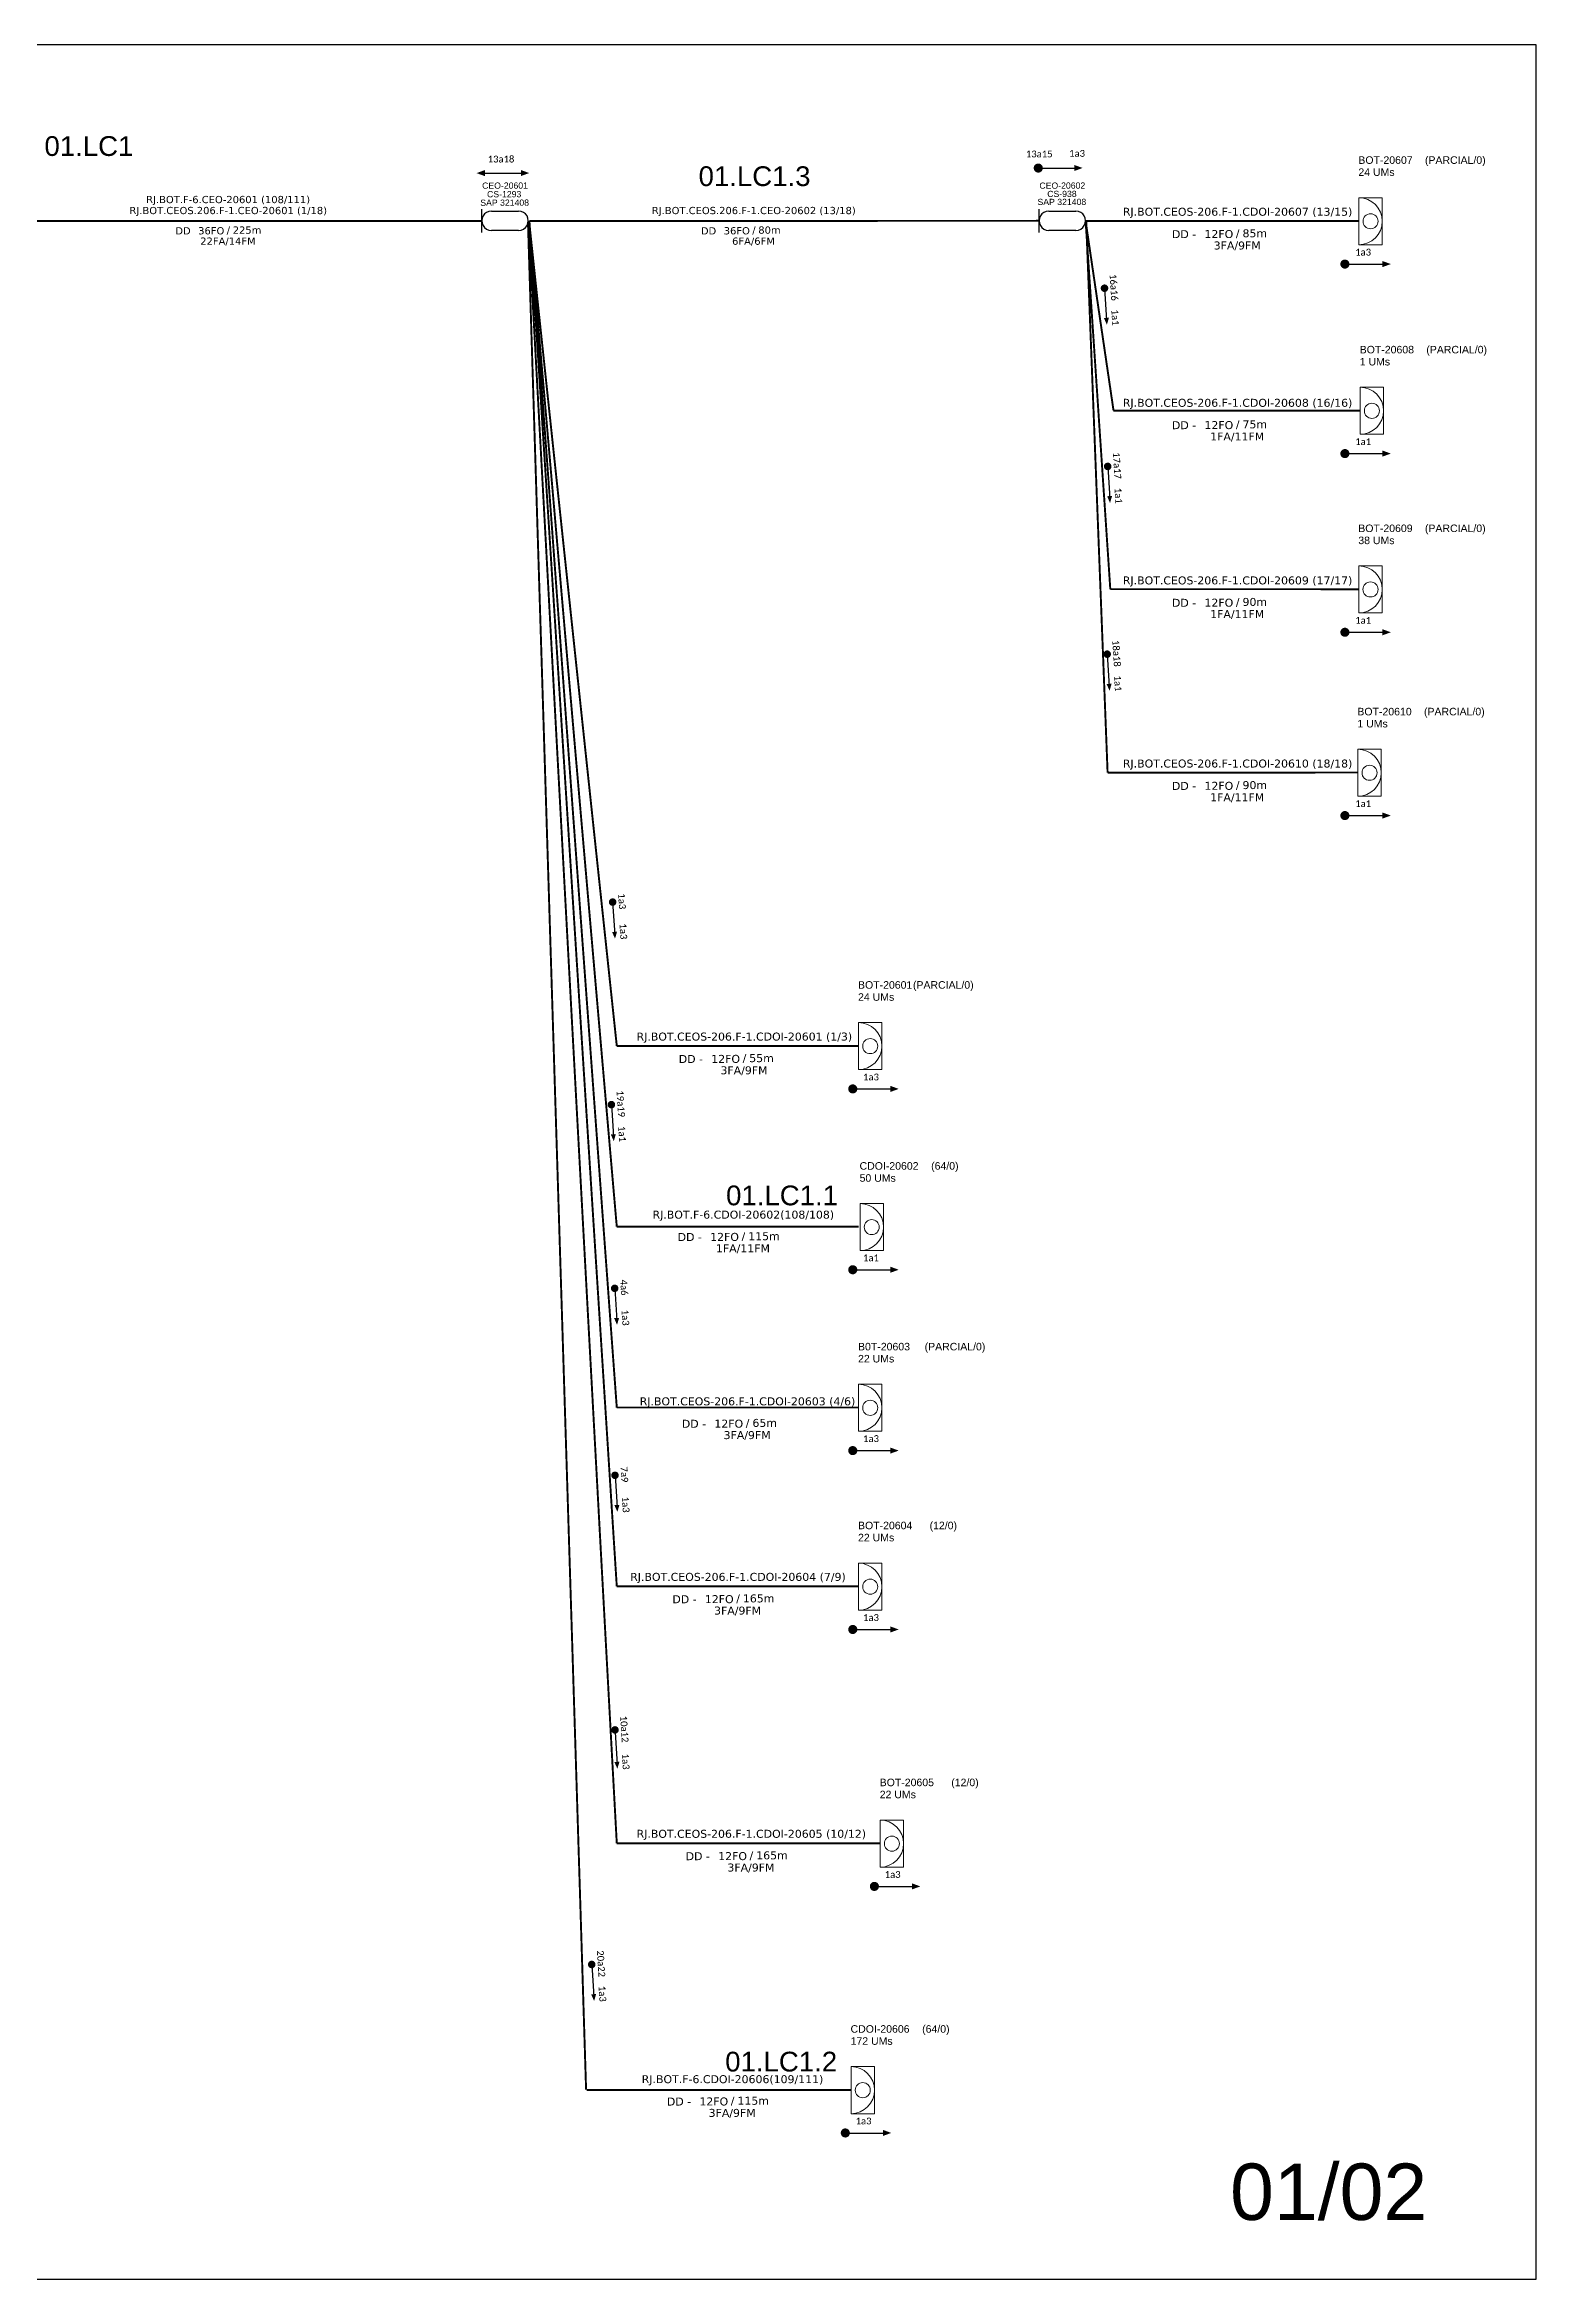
# Model space of a CAD drawing. Header units: inches. Extents: x 26733 to 28293, y 296242 to 297080.
# Drawn here: x 27175 to 27572, y 296245 to 296839 of the extents above; entities that cross this region are included whole.
import ezdxf
from ezdxf.enums import TextEntityAlignment as Align

# ---------------------------------------------------------------- set-up
doc = ezdxf.new("R2010")
doc.units = ezdxf.units.IN
doc.header["$MEASUREMENT"] = 0
doc.layers.get('0').update_dxf_attribs({"color": 252})
for name, color, linetype, lineweight in [("20.0-LEGENDA DOS CDO'S", 1, 'Continuous', 0), ('20.1-CDO_INTERIOR', 1, 'Continuous', 0), ('20.2-CDO_POSTE', 1, 'Continuous', 5), ('40.1-ETIQUETAS', 1, 'Continuous', 20)]:
    doc.layers.add(name, color=color, linetype=linetype, lineweight=lineweight)
for name, color, linetype in [('20.4-CEOS', 1, 'Continuous'), ('CAP a instalar', 1, 'Continuous'), ('CD de instalação futura', 8, 'Continuous'), ('SETA', 7, 'Continuous'), ('texto', 255, 'Continuous')]:
    doc.layers.add(name, color=color, linetype=linetype)
doc.styles.add('ARIAL', font='arial.ttf')
doc.styles.add('siredit', font='verdana.ttf')
doc.styles.get("Standard").update_dxf_attribs({"font": 'arial.ttf'})
doc.linetypes.add('FENCELINE1', pattern='A,0.25,-0.1,[133,ltypeshp.shx,S=0.1,R=0,X=-0.1,Y=0],-0.1,1', length=1.45)

# ---------------------------------------------------------------- blocks, each defined once
blk = doc.blocks.new('ETIQUETA_RS5F')
at = {"layer": '40.1-ETIQUETAS', "color": 0, "style": 'siredit'}
blk.add_text('/', height=1.5, dxfattribs=at).set_placement((1.55, -1.95), align=Align.MIDDLE_RIGHT)
for tag, p in [('ETIQUETA_R_PRIMARIA', (1.18, 4.1)), ('ETIQUETA_R_SECUNDARIA', (1.18, 2.1)), ('F_ATIVAS/F_MORTAS', (1.11, -4.24))]:
    blk.add_attdef(tag, text='', height=1.5, dxfattribs=at).set_placement(p, align=Align.MIDDLE_CENTER)
for tag, p in [('TIPO_CABO', (-6.62, -2.12)), ('CAP_CABO', (0.37, -2.09))]:
    blk.add_attdef(tag, text='', height=1.5, dxfattribs=at).set_placement(p, align=Align.MIDDLE_RIGHT)
blk.add_attdef('METROS', text='', height=1.5, dxfattribs=at).set_placement((2.11, -1.95), align=Align.MIDDLE_LEFT)
for tag, p in [('FUSÃO_1', (0.82, -8.39)), ('FUSÃO_2', (0.82, -10.6)), ('FUSÃO_3', (0.82, -12.93)), ('FUSÃO_4', (0.82, -15.14)), ('FUSÃO_5', (0.82, -17.16))]:
    blk.add_attdef(tag, text='', height=1.5, dxfattribs=at).set_placement(p, align=Align.CENTER)
blk = doc.blocks.new('CDOE-TEXTO PADRÃO')
at = {"layer": "20.0-LEGENDA DOS CDO'S", "color": 0, "style": 'ARIAL'}
for tag, p in [('CDO_N', (0.49, 7.39)), ('SAP', (0.51, 1.67)), ('CORDOALHA', (0.5, 4.33)), ('SPLITER_1', (0.59, -0.91)), ('SPLITER_2', (0.6, -3.55)), ('(XX-XX_F)S', (0.54, -8.29)), ('(XX-XX_L)S', (0.55, -10.83)), ('UMS', (0.55, -13.15))]:
    blk.add_attdef(tag, p, '', height=1.7, rotation=0.11799, dxfattribs=at)
blk.add_attdef('FIBRAS_UTILIZADAS', text='', height=1.7, rotation=0.11799, dxfattribs=at).set_placement((19.77, 7.43), align=Align.CENTER)
blk = doc.blocks.new('CDOI_INT')
at = {"layer": '20.1-CDO_INTERIOR', "color": 0, "lineweight": 18}
blk.add_lwpolyline([(4.25, -4.25), (4.25, 4.25), (0, 4.25), (0, -4.25)], close=True, dxfattribs=at)
blk.add_circle((2.12, 0), 1.36, dxfattribs=at)
blk.add_arc((0, 0), 4.25, 270, 90, dxfattribs=at)
at = {"layer": "20.0-LEGENDA DOS CDO'S", "color": 0, "style": 'ARIAL'}
for tag, p in [('CDO_N', (-0.08, 10.38)), ('SURVEY', (-0.08, 8.2)), ('SPLITER_1', (21.18, 10.38)), ('SPLITER_2', (21.19, 8.68)), ('SAP', (-0.08, 6.23)), ('1:XX', (5.94, -2.22)), ('UMS', (5.94, -4.24))]:
    blk.add_attdef(tag, p, '', height=1.36, dxfattribs=at)
blk.add_attdef('FIBRAS_UTILIZADAS', text='', height=1.36, dxfattribs=at).set_placement((15.34, 10.38), align=Align.CENTER)

msp = doc.modelspace()

# ---------------------------------------------------------------- linework, layer by layer
at = {"color": 0}
msp.add_lwpolyline([(26733.43, 296244.75), (27571.99, 296244.75), (27571.99, 296838.75), (26733.43, 296838.75), (26733.43, 296244.75)], dxfattribs=at)
for points, const_width in [([(27438.96, 296805.96, 1), (27440.17, 296805.96, 1)], 1.21), ([(27520.49, 296780.43, 1), (27521.7, 296780.43, 1)], 1.21), ([(27457.15, 296774.52, 1), (27457.21, 296773.52, 1)], 1), ([(27457.99, 296727.15, 1), (27458.06, 296726.15, 1)], 1), ([(27520.49, 296730.06, 1), (27521.7, 296730.06, 1)], 1.21), ([(27520.49, 296682.56, 1), (27521.7, 296682.56, 1)], 1.21), ([(27457.86, 296677.24, 1), (27457.92, 296676.24, 1)], 1), ([(27520.49, 296633.84, 1), (27521.7, 296633.84, 1)], 1.21), ([(27326.37, 296611.34, 1), (27326.43, 296610.34, 1)], 1), ([(27389.64, 296561.18, 1), (27390.85, 296561.18, 1)], 1.21), ([(27326.04, 296557.5, 1), (27326.1, 296556.5, 1)], 1), ([(27389.64, 296513.11, 1), (27390.85, 296513.11, 1)], 1.21), ([(27326.91, 296508.67, 1), (27326.98, 296507.67, 1)], 1), ([(27389.64, 296465.04, 1), (27390.85, 296465.04, 1)], 1.21), ([(27326.99, 296458.97, 1), (27327.06, 296457.97, 1)], 1), ([(27389.64, 296417.49, 1), (27390.85, 296417.49, 1)], 1.21), ([(27326.99, 296391.29, 1), (27327.06, 296390.29, 1)], 1), ([(27395.39, 296349.19, 1), (27396.6, 296349.19, 1)], 1.21), ([(27320.81, 296328.94, 1), (27320.87, 296327.94, 1)], 1), ([(27387.66, 296283.65, 1), (27388.87, 296283.65, 1)], 1.21)]:
    msp.add_lwpolyline(points, format="xyb", close=True, dxfattribs=dict(const_width=const_width))
at = {"layer": '20.4-CEOS', "color": 5}
for p, q in [((27291.6, 296788.84), (27291.6, 296795.05)), ((27294.17, 296794.52), (27301.4, 296794.52)), ((27301.4, 296789.37), (27294.17, 296789.37))]:
    msp.add_line(p, q, dxfattribs=at)
at = {"layer": '20.4-CEOS', "color": 0}
for p, q in [((27439.77, 296788.84), (27439.77, 296795.05)), ((27442.35, 296794.52), (27449.57, 296794.52)), ((27449.57, 296789.37), (27442.35, 296789.37))]:
    msp.add_line(p, q, dxfattribs=at)
at = {"layer": '20.4-CEOS', "color": 5}
for centre, major_axis, start_param, end_param in [((27294.17, 296791.94), (1.82, 1.82), 0.785398, 3.926991), ((27301.4, 296791.94), (-1.82, 1.82), 2.356194, 5.497787)]:
    msp.add_ellipse(centre, major_axis=major_axis, ratio=1, start_param=start_param, end_param=end_param, dxfattribs=at)
at = {"layer": '20.4-CEOS', "color": 0}
for centre, major_axis, start_param, end_param in [((27442.35, 296791.94), (1.82, 1.82), 0.785398, 3.926991), ((27449.57, 296791.94), (-1.82, 1.82), 2.356194, 5.497787)]:
    msp.add_ellipse(centre, major_axis=major_axis, ratio=1, start_param=start_param, end_param=end_param, dxfattribs=at)
at = {"layer": 'CAP a instalar', "color": 0, "linetype": 'FENCELINE1', "ltscale": 7, "const_width": 0.513}
for points in [[(27151.79, 296791.88), (27291.55, 296791.88)], [(27304.26, 296791.88), (27439.77, 296791.94)], [(27303.89, 296791.43), (27319.34, 296295.14)], [(27304.2, 296791.75), (27327.5, 296524.55)], [(27327.5, 296524.55), (27391.84, 296524.55)], [(27319.46, 296295.1), (27389.86, 296295.1)]]:
    msp.add_lwpolyline(points, dxfattribs=at)
at = {"layer": 'CAP a instalar', "color": 8, "linetype": 'FENCELINE1', "ltscale": 7, "const_width": 0.513}
for points in [[(27304.26, 296791.88), (27327.5, 296476.49)], [(27452.15, 296791.94), (27459.58, 296741.5)], [(27452.15, 296791.94), (27458.72, 296694.02)], [(27452.3, 296791.88), (27524.79, 296791.88)], [(27452.3, 296791.88), (27458, 296645.27)], [(27304.2, 296791.75), (27327.5, 296572.62)], [(27459.56, 296741.5), (27525.23, 296741.5)], [(27458.72, 296694.02), (27524.79, 296694.01)], [(27458, 296645.27), (27524.41, 296645.28)], [(27327.5, 296572.62), (27391.84, 296572.62)], [(27327.5, 296476.49), (27391.84, 296476.49)]]:
    msp.add_lwpolyline(points, dxfattribs=at)
at = {"layer": 'CAP a instalar', "linetype": 'FENCELINE1', "ltscale": 7, "const_width": 0.513}
for points in [[(27304.26, 296791.88), (27327.5, 296428.93)], [(27304.01, 296791.25), (27327.5, 296360.63)], [(27327.5, 296428.93), (27391.84, 296428.93)], [(27327.5, 296360.63), (27397.52, 296360.63)]]:
    msp.add_lwpolyline(points, dxfattribs=at)
at = {"layer": 'SETA'}
for points in [[(27292.43, 296804.62), (27302.83, 296804.62)], [(27439.57, 296805.96), (27449.97, 296805.96)], [(27521.53, 296780.42), (27531.93, 296780.42)], [(27457.18, 296774.02), (27457.72, 296765.44)], [(27521.53, 296730.05), (27531.93, 296730.05)], [(27458.02, 296726.65), (27458.57, 296718.07)], [(27521.53, 296682.55), (27531.93, 296682.55)], [(27457.89, 296676.74), (27458.43, 296668.16)], [(27521.53, 296633.83), (27531.93, 296633.83)], [(27326.4, 296610.84), (27326.94, 296602.26)], [(27390.67, 296561.16), (27401.07, 296561.16)], [(27326.07, 296557), (27326.62, 296548.42)], [(27390.67, 296513.1), (27401.07, 296513.1)], [(27326.94, 296508.17), (27327.49, 296499.59)], [(27390.67, 296465.03), (27401.07, 296465.03)], [(27327.03, 296458.47), (27327.57, 296449.89)], [(27390.67, 296417.48), (27401.07, 296417.48)], [(27327.03, 296390.17), (27327.57, 296381.59)], [(27396.43, 296349.18), (27406.83, 296349.18)], [(27320.84, 296328.44), (27321.38, 296319.86)], [(27388.69, 296283.64), (27399.09, 296283.64)]]:
    msp.add_lwpolyline(points, dxfattribs=at)
for points in [[(27292.43, 296803.81), (27290.21, 296804.62), (27292.43, 296805.42)], [(27302, 296805.44), (27304.21, 296804.63), (27302, 296803.83)], [(27449.13, 296806.79), (27451.35, 296805.98), (27449.13, 296805.17)], [(27531.09, 296781.24), (27533.31, 296780.44), (27531.09, 296779.63)], [(27458.36, 296766.17), (27457.81, 296764.3), (27457.03, 296766.09)], [(27531.09, 296730.87), (27533.31, 296730.06), (27531.09, 296729.26)], [(27459.2, 296718.8), (27458.65, 296716.93), (27457.87, 296718.72)], [(27531.09, 296683.37), (27533.31, 296682.56), (27531.09, 296681.76)], [(27459.07, 296668.89), (27458.52, 296667.02), (27457.74, 296668.81)], [(27531.09, 296634.65), (27533.31, 296633.84), (27531.09, 296633.04)], [(27327.58, 296602.99), (27327.03, 296601.12), (27326.25, 296602.9)], [(27400.24, 296561.99), (27402.46, 296561.18), (27400.24, 296560.37)], [(27327.25, 296549.16), (27326.7, 296547.28), (27325.92, 296549.07)], [(27400.24, 296513.92), (27402.46, 296513.11), (27400.24, 296512.31)], [(27328.12, 296500.33), (27327.57, 296498.45), (27326.79, 296500.24)], [(27400.24, 296465.85), (27402.46, 296465.04), (27400.24, 296464.24)], [(27328.21, 296450.62), (27327.66, 296448.75), (27326.87, 296450.54)], [(27400.24, 296418.3), (27402.46, 296417.49), (27400.24, 296416.68)], [(27328.21, 296382.33), (27327.66, 296380.45), (27326.87, 296382.24)], [(27405.99, 296350), (27408.21, 296349.19), (27405.99, 296348.39)], [(27322.02, 296320.59), (27321.47, 296318.72), (27320.69, 296320.5)], [(27398.26, 296284.47), (27400.48, 296283.66), (27398.26, 296282.85)]]:
    msp.add_solid(points, dxfattribs=at)

# ---------------------------------------------------------------- block references
at = {"layer": '20.2-CDO_POSTE', "color": 5}
ref = msp.add_blockref('CDOE-TEXTO PADRÃO', (27298.15, 296789.4), dxfattribs=dict(at, xscale=0.972000002861023, yscale=0.972000002861023, zscale=0.972000002861023))
ref.add_attrib('CDO_N', 'CEO-20601', (27291.7, 296800.46), dxfattribs={"layer": "20.0-LEGENDA DOS CDO'S", "color": 0, "height": 1.652, "rotation": 0.11799, "style": 'ARIAL'})
ref.add_attrib('CORDOALHA', 'CS-1293', (27293.01, 296798.18), dxfattribs={"layer": "20.0-LEGENDA DOS CDO'S", "color": 0, "height": 1.652, "rotation": 0.11799, "style": 'ARIAL'})
ref.add_attrib('SAP', 'SAP 321408', (27291.21, 296795.92), dxfattribs={"layer": "20.0-LEGENDA DOS CDO'S", "color": 0, "height": 1.652, "rotation": 0.11799, "style": 'ARIAL'})
at = {"layer": '40.1-ETIQUETAS', "color": 0}
ref = msp.add_blockref('ETIQUETA_RS5F', (27222.68, 296791.97), dxfattribs=dict(at, xscale=1.283039983498747, yscale=1.283039983498747, zscale=1.283039983498747))
ref.add_attrib('ETIQUETA_R_PRIMARIA', 'RJ.BOT.F-6.CEO-20601 (108/111)', dxfattribs={"color": 0, "height": 1.9246, "style": 'siredit'}).set_placement((27224.16, 296797.59), align=Align.MIDDLE_CENTER)
ref.add_attrib('ETIQUETA_R_SECUNDARIA', 'RJ.BOT.CEOS.206.F-1.CEO-20601 (1/18)', dxfattribs={"color": 0, "height": 1.9246, "style": 'siredit'}).set_placement((27224.2, 296794.67), align=Align.MIDDLE_CENTER)
ref.add_attrib('TIPO_CABO', 'DD', dxfattribs={"color": 0, "height": 1.925, "style": 'siredit'}).set_placement((27214.19, 296789.26), align=Align.MIDDLE_RIGHT)
ref.add_attrib('CAP_CABO', '36FO', dxfattribs={"color": 0, "height": 1.925, "style": 'siredit'}).set_placement((27223.15, 296789.29), align=Align.MIDDLE_RIGHT)
ref.add_attrib('METROS', '225m', dxfattribs={"color": 0, "height": 1.925, "style": 'siredit'}).set_placement((27225.39, 296789.47), align=Align.MIDDLE_LEFT)
ref.add_attrib('F_ATIVAS/F_MORTAS', '22FA/14FM', dxfattribs={"color": 0, "height": 1.925, "style": 'siredit'}).set_placement((27224.11, 296786.53), align=Align.MIDDLE_CENTER)
ref = msp.add_blockref('ETIQUETA_RS5F', (27362.42, 296791.97), dxfattribs=dict(at, xscale=1.283039983498747, yscale=1.283039983498747, zscale=1.283039983498747))
ref.add_attrib('ETIQUETA_R_SECUNDARIA', 'RJ.BOT.CEOS.206.F-1.CEO-20602 (13/18)', dxfattribs={"color": 0, "height": 1.9246, "style": 'siredit'}).set_placement((27363.93, 296794.67), align=Align.MIDDLE_CENTER)
ref.add_attrib('TIPO_CABO', 'DD', dxfattribs={"color": 0, "height": 1.925, "style": 'siredit'}).set_placement((27353.93, 296789.26), align=Align.MIDDLE_RIGHT)
ref.add_attrib('CAP_CABO', '36FO', dxfattribs={"color": 0, "height": 1.925, "style": 'siredit'}).set_placement((27362.89, 296789.29), align=Align.MIDDLE_RIGHT)
ref.add_attrib('METROS', '80m', dxfattribs={"color": 0, "height": 1.925, "style": 'siredit'}).set_placement((27365.13, 296789.47), align=Align.MIDDLE_LEFT)
ref.add_attrib('F_ATIVAS/F_MORTAS', '6FA/6FM', dxfattribs={"color": 0, "height": 1.925, "style": 'siredit'}).set_placement((27363.84, 296786.53), align=Align.MIDDLE_CENTER)
at = {"layer": 'CAP a instalar', "color": 8, "linetype": 'FENCELINE1', "ltscale": 7}
ref = msp.add_blockref('CDOI_INT', (27524.79, 296791.81), dxfattribs=dict(at, xscale=1.470653668531895, yscale=1.470653668531895, zscale=1.470653668531895))
ref.add_attrib('CDO_N', 'BOT-20607', (27524.67, 296807.08), dxfattribs={"layer": "20.0-LEGENDA DOS CDO'S", "color": 0, "height": 2, "style": 'ARIAL'})
ref.add_attrib('FIBRAS_UTILIZADAS', '        (PARCIAL/0)', dxfattribs={"layer": "20.0-LEGENDA DOS CDO'S", "color": 0, "height": 2.0005, "style": 'ARIAL'}).set_placement((27547.35, 296807.08), align=Align.CENTER)
ref.add_attrib('SURVEY', '24 UMs', (27524.68, 296803.87), dxfattribs={"layer": "20.0-LEGENDA DOS CDO'S", "color": 0, "height": 2, "style": 'ARIAL'})
ref = msp.add_blockref('ETIQUETA_RS5F', (27490.89, 296791.38), dxfattribs=dict(at, xscale=1.411343981848631, yscale=1.411343981848631, zscale=1.411343981848631))
ref.add_attrib('ETIQUETA_R_SECUNDARIA', 'RJ.BOT.CEOS-206.F-1.CDOI-20607 (13/15)', dxfattribs={"layer": '40.1-ETIQUETAS', "color": 0, "height": 2.117, "style": 'siredit'}).set_placement((27492.56, 296794.35), align=Align.MIDDLE_CENTER)
ref.add_attrib('TIPO_CABO', 'DD -', dxfattribs={"layer": '40.1-ETIQUETAS', "color": 0, "height": 2.117, "style": 'siredit'}).set_placement((27481.55, 296788.39), align=Align.MIDDLE_RIGHT)
ref.add_attrib('CAP_CABO', '12FO', dxfattribs={"layer": '40.1-ETIQUETAS', "color": 0, "height": 2.117, "style": 'siredit'}).set_placement((27491.41, 296788.42), align=Align.MIDDLE_RIGHT)
ref.add_attrib('METROS', '85m', dxfattribs={"layer": '40.1-ETIQUETAS', "color": 0, "height": 2.117, "style": 'siredit'}).set_placement((27493.87, 296788.62), align=Align.MIDDLE_LEFT)
ref.add_attrib('F_ATIVAS/F_MORTAS', '3FA/9FM', dxfattribs={"layer": '40.1-ETIQUETAS', "color": 0, "height": 2.117, "style": 'siredit'}).set_placement((27492.46, 296785.38), align=Align.MIDDLE_CENTER)
ref = msp.add_blockref('CDOI_INT', (27525.15, 296741.43), dxfattribs=dict(at, xscale=1.470653668531895, yscale=1.470653668531895, zscale=1.470653668531895))
ref.add_attrib('CDO_N', 'BOT-20608', (27525.03, 296756.7), dxfattribs={"layer": "20.0-LEGENDA DOS CDO'S", "color": 0, "height": 2, "style": 'ARIAL'})
ref.add_attrib('FIBRAS_UTILIZADAS', '        (PARCIAL/0)', dxfattribs={"layer": "20.0-LEGENDA DOS CDO'S", "color": 0, "height": 2.0005, "style": 'ARIAL'}).set_placement((27547.71, 296756.7), align=Align.CENTER)
ref.add_attrib('SURVEY', '1 UMs', (27525.04, 296753.49), dxfattribs={"layer": "20.0-LEGENDA DOS CDO'S", "color": 0, "height": 2, "style": 'ARIAL'})
ref = msp.add_blockref('ETIQUETA_RS5F', (27490.89, 296740.59), dxfattribs=dict(at, xscale=1.411343981848631, yscale=1.411343981848631, zscale=1.411343981848631))
ref.add_attrib('ETIQUETA_R_SECUNDARIA', 'RJ.BOT.CEOS-206.F-1.CDOI-20608 (16/16)', dxfattribs={"layer": '40.1-ETIQUETAS', "color": 0, "height": 2.117, "style": 'siredit'}).set_placement((27492.56, 296743.56), align=Align.MIDDLE_CENTER)
ref.add_attrib('TIPO_CABO', 'DD -', dxfattribs={"layer": '40.1-ETIQUETAS', "color": 0, "height": 2.117, "style": 'siredit'}).set_placement((27481.55, 296737.61), align=Align.MIDDLE_RIGHT)
ref.add_attrib('CAP_CABO', '12FO', dxfattribs={"layer": '40.1-ETIQUETAS', "color": 0, "height": 2.117, "style": 'siredit'}).set_placement((27491.41, 296737.64), align=Align.MIDDLE_RIGHT)
ref.add_attrib('METROS', '75m', dxfattribs={"layer": '40.1-ETIQUETAS', "color": 0, "height": 2.117, "style": 'siredit'}).set_placement((27493.87, 296737.84), align=Align.MIDDLE_LEFT)
ref.add_attrib('F_ATIVAS/F_MORTAS', '1FA/11FM', dxfattribs={"layer": '40.1-ETIQUETAS', "color": 0, "height": 2.117, "style": 'siredit'}).set_placement((27492.46, 296734.6), align=Align.MIDDLE_CENTER)
ref = msp.add_blockref('CDOI_INT', (27524.78, 296693.94), dxfattribs=dict(at, xscale=1.470653668531895, yscale=1.470653668531895, zscale=1.470653668531895))
ref.add_attrib('CDO_N', 'BOT-20609', (27524.65, 296709.2), dxfattribs={"layer": "20.0-LEGENDA DOS CDO'S", "color": 0, "height": 2, "style": 'ARIAL'})
ref.add_attrib('FIBRAS_UTILIZADAS', '        (PARCIAL/0)', dxfattribs={"layer": "20.0-LEGENDA DOS CDO'S", "color": 0, "height": 2.0005, "style": 'ARIAL'}).set_placement((27547.34, 296709.2), align=Align.CENTER)
ref.add_attrib('SURVEY', '38 UMs', (27524.66, 296705.99), dxfattribs={"layer": "20.0-LEGENDA DOS CDO'S", "color": 0, "height": 2, "style": 'ARIAL'})
ref = msp.add_blockref('ETIQUETA_RS5F', (27490.89, 296693.38), dxfattribs=dict(at, xscale=1.411343981848631, yscale=1.411343981848631, zscale=1.411343981848631))
ref.add_attrib('ETIQUETA_R_SECUNDARIA', 'RJ.BOT.CEOS-206.F-1.CDOI-20609 (17/17)', dxfattribs={"layer": '40.1-ETIQUETAS', "color": 0, "height": 2.117, "style": 'siredit'}).set_placement((27492.56, 296696.35), align=Align.MIDDLE_CENTER)
ref.add_attrib('TIPO_CABO', 'DD -', dxfattribs={"layer": '40.1-ETIQUETAS', "color": 0, "height": 2.117, "style": 'siredit'}).set_placement((27481.55, 296690.4), align=Align.MIDDLE_RIGHT)
ref.add_attrib('CAP_CABO', '12FO', dxfattribs={"layer": '40.1-ETIQUETAS', "color": 0, "height": 2.117, "style": 'siredit'}).set_placement((27491.41, 296690.43), align=Align.MIDDLE_RIGHT)
ref.add_attrib('METROS', '90m', dxfattribs={"layer": '40.1-ETIQUETAS', "color": 0, "height": 2.117, "style": 'siredit'}).set_placement((27493.87, 296690.63), align=Align.MIDDLE_LEFT)
ref.add_attrib('F_ATIVAS/F_MORTAS', '1FA/11FM', dxfattribs={"layer": '40.1-ETIQUETAS', "color": 0, "height": 2.117, "style": 'siredit'}).set_placement((27492.46, 296687.39), align=Align.MIDDLE_CENTER)
ref = msp.add_blockref('CDOI_INT', (27524.53, 296645.21), dxfattribs=dict(at, xscale=1.470653668531895, yscale=1.470653668531895, zscale=1.470653668531895))
ref.add_attrib('CDO_N', 'BOT-20610', (27524.41, 296660.48), dxfattribs={"layer": "20.0-LEGENDA DOS CDO'S", "color": 0, "height": 2, "style": 'ARIAL'})
ref.add_attrib('FIBRAS_UTILIZADAS', '        (PARCIAL/0)', dxfattribs={"layer": "20.0-LEGENDA DOS CDO'S", "color": 0, "height": 2.0005, "style": 'ARIAL'}).set_placement((27547.09, 296660.48), align=Align.CENTER)
ref.add_attrib('SURVEY', '1 UMs', (27524.42, 296657.27), dxfattribs={"layer": "20.0-LEGENDA DOS CDO'S", "color": 0, "height": 2, "style": 'ARIAL'})
ref = msp.add_blockref('ETIQUETA_RS5F', (27490.89, 296644.7), dxfattribs=dict(at, xscale=1.411343981848631, yscale=1.411343981848631, zscale=1.411343981848631))
ref.add_attrib('ETIQUETA_R_SECUNDARIA', 'RJ.BOT.CEOS-206.F-1.CDOI-20610 (18/18)', dxfattribs={"layer": '40.1-ETIQUETAS', "color": 0, "height": 2.117, "style": 'siredit'}).set_placement((27492.56, 296647.67), align=Align.MIDDLE_CENTER)
ref.add_attrib('TIPO_CABO', 'DD -', dxfattribs={"layer": '40.1-ETIQUETAS', "color": 0, "height": 2.117, "style": 'siredit'}).set_placement((27481.55, 296641.72), align=Align.MIDDLE_RIGHT)
ref.add_attrib('CAP_CABO', '12FO', dxfattribs={"layer": '40.1-ETIQUETAS', "color": 0, "height": 2.117, "style": 'siredit'}).set_placement((27491.41, 296641.75), align=Align.MIDDLE_RIGHT)
ref.add_attrib('METROS', '90m', dxfattribs={"layer": '40.1-ETIQUETAS', "color": 0, "height": 2.117, "style": 'siredit'}).set_placement((27493.87, 296641.95), align=Align.MIDDLE_LEFT)
ref.add_attrib('F_ATIVAS/F_MORTAS', '1FA/11FM', dxfattribs={"layer": '40.1-ETIQUETAS', "color": 0, "height": 2.117, "style": 'siredit'}).set_placement((27492.46, 296638.71), align=Align.MIDDLE_CENTER)
ref = msp.add_blockref('CDOI_INT', (27391.76, 296572.55), dxfattribs=dict(at, xscale=1.470653668531895, yscale=1.470653668531895, zscale=1.470653668531895))
ref.add_attrib('CDO_N', 'BOT-20601', (27391.64, 296587.82), dxfattribs={"layer": "20.0-LEGENDA DOS CDO'S", "color": 0, "height": 2, "style": 'ARIAL'})
ref.add_attrib('FIBRAS_UTILIZADAS', '(PARCIAL/0)', dxfattribs={"layer": "20.0-LEGENDA DOS CDO'S", "color": 0, "height": 2.0005, "style": 'ARIAL'}).set_placement((27414.32, 296587.82), align=Align.CENTER)
ref.add_attrib('SURVEY', '24 UMs', (27391.65, 296584.61), dxfattribs={"layer": "20.0-LEGENDA DOS CDO'S", "color": 0, "height": 2, "style": 'ARIAL'})
ref = msp.add_blockref('ETIQUETA_RS5F', (27359.75, 296572.12), dxfattribs=dict(at, xscale=1.411343981848631, yscale=1.411343981848631, zscale=1.411343981848631))
ref.add_attrib('ETIQUETA_R_SECUNDARIA', 'RJ.BOT.CEOS-206.F-1.CDOI-20601 (1/3)', dxfattribs={"layer": '40.1-ETIQUETAS', "color": 0, "height": 2.117, "style": 'siredit'}).set_placement((27361.42, 296575.09), align=Align.MIDDLE_CENTER)
ref.add_attrib('TIPO_CABO', 'DD -', dxfattribs={"layer": '40.1-ETIQUETAS', "color": 0, "height": 2.117, "style": 'siredit'}).set_placement((27350.42, 296569.13), align=Align.MIDDLE_RIGHT)
ref.add_attrib('CAP_CABO', '12FO', dxfattribs={"layer": '40.1-ETIQUETAS', "color": 0, "height": 2.117, "style": 'siredit'}).set_placement((27360.27, 296569.16), align=Align.MIDDLE_RIGHT)
ref.add_attrib('METROS', '55m', dxfattribs={"layer": '40.1-ETIQUETAS', "color": 0, "height": 2.117, "style": 'siredit'}).set_placement((27362.73, 296569.36), align=Align.MIDDLE_LEFT)
ref.add_attrib('F_ATIVAS/F_MORTAS', '3FA/9FM', dxfattribs={"layer": '40.1-ETIQUETAS', "color": 0, "height": 2.117, "style": 'siredit'}).set_placement((27361.32, 296566.13), align=Align.MIDDLE_CENTER)
at = {"layer": 'CAP a instalar', "color": 0, "linetype": 'FENCELINE1', "ltscale": 7}
ref = msp.add_blockref('CDOI_INT', (27392.17, 296524.44), dxfattribs=dict(at, xscale=1.470653668531895, yscale=1.470653668531895, zscale=1.470653668531895))
ref.add_attrib('CDO_N', 'CDOI-20602', (27392.05, 296539.71), dxfattribs={"layer": "20.0-LEGENDA DOS CDO'S", "color": 0, "height": 2, "style": 'ARIAL'})
ref.add_attrib('FIBRAS_UTILIZADAS', '(64/0)', dxfattribs={"layer": "20.0-LEGENDA DOS CDO'S", "color": 0, "height": 2, "style": 'ARIAL'}).set_placement((27414.73, 296539.71), align=Align.CENTER)
ref.add_attrib('SURVEY', '50 UMs', (27392.06, 296536.5), dxfattribs={"layer": "20.0-LEGENDA DOS CDO'S", "color": 0, "height": 2, "style": 'ARIAL'})
ref = msp.add_blockref('ETIQUETA_RS5F', (27359.47, 296524.79), dxfattribs=dict(at, xscale=1.411343981848631, yscale=1.411343981848631, zscale=1.411343981848631))
ref.add_attrib('ETIQUETA_R_SECUNDARIA', 'RJ.BOT.F-6.CDOI-20602(108/108)', dxfattribs={"layer": '40.1-ETIQUETAS', "color": 0, "height": 2.117, "style": 'siredit'}).set_placement((27361.14, 296527.76), align=Align.MIDDLE_CENTER)
ref.add_attrib('TIPO_CABO', 'DD -', dxfattribs={"layer": '40.1-ETIQUETAS', "color": 0, "height": 2.117, "style": 'siredit'}).set_placement((27350.13, 296521.81), align=Align.MIDDLE_RIGHT)
ref.add_attrib('CAP_CABO', '12FO', dxfattribs={"layer": '40.1-ETIQUETAS', "color": 0, "height": 2.117, "style": 'siredit'}).set_placement((27359.98, 296521.84), align=Align.MIDDLE_RIGHT)
ref.add_attrib('METROS', '115m', dxfattribs={"layer": '40.1-ETIQUETAS', "color": 0, "height": 2.117, "style": 'siredit'}).set_placement((27362.45, 296522.03), align=Align.MIDDLE_LEFT)
ref.add_attrib('F_ATIVAS/F_MORTAS', '1FA/11FM', dxfattribs={"layer": '40.1-ETIQUETAS', "color": 0, "height": 2.117, "style": 'siredit'}).set_placement((27361.04, 296518.8), align=Align.MIDDLE_CENTER)
at = {"layer": 'CAP a instalar', "color": 8, "linetype": 'FENCELINE1', "ltscale": 7}
ref = msp.add_blockref('CDOI_INT', (27391.76, 296476.41), dxfattribs=dict(at, xscale=1.470653668531895, yscale=1.470653668531895, zscale=1.470653668531895))
ref.add_attrib('CDO_N', 'B0T-20603', (27391.64, 296491.68), dxfattribs={"layer": "20.0-LEGENDA DOS CDO'S", "color": 0, "height": 2, "style": 'ARIAL'})
ref.add_attrib('FIBRAS_UTILIZADAS', '        (PARCIAL/0)', dxfattribs={"layer": "20.0-LEGENDA DOS CDO'S", "color": 0, "height": 2.0005, "style": 'ARIAL'}).set_placement((27414.32, 296491.68), align=Align.CENTER)
ref.add_attrib('SURVEY', '22 UMs', (27391.65, 296488.47), dxfattribs={"layer": "20.0-LEGENDA DOS CDO'S", "color": 0, "height": 2, "style": 'ARIAL'})
ref = msp.add_blockref('ETIQUETA_RS5F', (27360.58, 296475.16), dxfattribs=dict(at, xscale=1.411343981848631, yscale=1.411343981848631, zscale=1.411343981848631))
ref.add_attrib('ETIQUETA_R_SECUNDARIA', 'RJ.BOT.CEOS-206.F-1.CDOI-20603 (4/6)', dxfattribs={"layer": '40.1-ETIQUETAS', "color": 0, "height": 2.117, "style": 'siredit'}).set_placement((27362.25, 296478.13), align=Align.MIDDLE_CENTER)
ref.add_attrib('TIPO_CABO', 'DD -', dxfattribs={"layer": '40.1-ETIQUETAS', "color": 0, "height": 2.117, "style": 'siredit'}).set_placement((27351.24, 296472.17), align=Align.MIDDLE_RIGHT)
ref.add_attrib('CAP_CABO', '12FO', dxfattribs={"layer": '40.1-ETIQUETAS', "color": 0, "height": 2.117, "style": 'siredit'}).set_placement((27361.1, 296472.2), align=Align.MIDDLE_RIGHT)
ref.add_attrib('METROS', '65m', dxfattribs={"layer": '40.1-ETIQUETAS', "color": 0, "height": 2.117, "style": 'siredit'}).set_placement((27363.56, 296472.4), align=Align.MIDDLE_LEFT)
ref.add_attrib('F_ATIVAS/F_MORTAS', '3FA/9FM', dxfattribs={"layer": '40.1-ETIQUETAS', "color": 0, "height": 2.117, "style": 'siredit'}).set_placement((27362.15, 296469.16), align=Align.MIDDLE_CENTER)
at = {"layer": 'CAP a instalar', "linetype": 'FENCELINE1', "ltscale": 7}
ref = msp.add_blockref('ETIQUETA_RS5F', (27358.05, 296428.5), dxfattribs=dict(at, xscale=1.411343981848631, yscale=1.411343981848631, zscale=1.411343981848631))
ref.add_attrib('ETIQUETA_R_SECUNDARIA', 'RJ.BOT.CEOS-206.F-1.CDOI-20604 (7/9)', dxfattribs={"layer": '40.1-ETIQUETAS', "color": 0, "height": 2.117, "style": 'siredit'}).set_placement((27359.72, 296431.47), align=Align.MIDDLE_CENTER)
ref.add_attrib('TIPO_CABO', 'DD -', dxfattribs={"layer": '40.1-ETIQUETAS', "color": 0, "height": 2.117, "style": 'siredit'}).set_placement((27348.72, 296425.52), align=Align.MIDDLE_RIGHT)
ref.add_attrib('CAP_CABO', '12FO', dxfattribs={"layer": '40.1-ETIQUETAS', "color": 0, "height": 2.117, "style": 'siredit'}).set_placement((27358.57, 296425.55), align=Align.MIDDLE_RIGHT)
ref.add_attrib('METROS', '165m', dxfattribs={"layer": '40.1-ETIQUETAS', "color": 0, "height": 2.117, "style": 'siredit'}).set_placement((27361.03, 296425.75), align=Align.MIDDLE_LEFT)
ref.add_attrib('F_ATIVAS/F_MORTAS', '3FA/9FM', dxfattribs={"layer": '40.1-ETIQUETAS', "color": 0, "height": 2.117, "style": 'siredit'}).set_placement((27359.62, 296422.51), align=Align.MIDDLE_CENTER)
ref = msp.add_blockref('ETIQUETA_RS5F', (27361.6, 296360.21), dxfattribs=dict(at, xscale=1.411343981848631, yscale=1.411343981848631, zscale=1.411343981848631))
ref.add_attrib('ETIQUETA_R_SECUNDARIA', 'RJ.BOT.CEOS-206.F-1.CDOI-20605 (10/12)', dxfattribs={"layer": '40.1-ETIQUETAS', "color": 0, "height": 2.117, "style": 'siredit'}).set_placement((27363.27, 296363.18), align=Align.MIDDLE_CENTER)
ref.add_attrib('TIPO_CABO', 'DD -', dxfattribs={"layer": '40.1-ETIQUETAS', "color": 0, "height": 2.117, "style": 'siredit'}).set_placement((27352.26, 296357.22), align=Align.MIDDLE_RIGHT)
ref.add_attrib('CAP_CABO', '12FO', dxfattribs={"layer": '40.1-ETIQUETAS', "color": 0, "height": 2.117, "style": 'siredit'}).set_placement((27362.12, 296357.25), align=Align.MIDDLE_RIGHT)
ref.add_attrib('METROS', '165m', dxfattribs={"layer": '40.1-ETIQUETAS', "color": 0, "height": 2.117, "style": 'siredit'}).set_placement((27364.58, 296357.45), align=Align.MIDDLE_LEFT)
ref.add_attrib('F_ATIVAS/F_MORTAS', '3FA/9FM', dxfattribs={"layer": '40.1-ETIQUETAS', "color": 0, "height": 2.117, "style": 'siredit'}).set_placement((27363.17, 296354.21), align=Align.MIDDLE_CENTER)
at = {"layer": 'CAP a instalar', "color": 0, "linetype": 'FENCELINE1', "ltscale": 7}
ref = msp.add_blockref('CDOI_INT', (27389.78, 296295.03), dxfattribs=dict(at, xscale=1.470653668531895, yscale=1.470653668531895, zscale=1.470653668531895))
ref.add_attrib('CDO_N', 'CDOI-20606', (27389.66, 296310.3), dxfattribs={"layer": "20.0-LEGENDA DOS CDO'S", "color": 0, "height": 2, "style": 'ARIAL'})
ref.add_attrib('FIBRAS_UTILIZADAS', '(64/0)', dxfattribs={"layer": "20.0-LEGENDA DOS CDO'S", "color": 0, "height": 2, "style": 'ARIAL'}).set_placement((27412.34, 296310.3), align=Align.CENTER)
ref.add_attrib('SURVEY', '172 UMs', (27389.67, 296307.09), dxfattribs={"layer": "20.0-LEGENDA DOS CDO'S", "color": 0, "height": 2, "style": 'ARIAL'})
ref = msp.add_blockref('ETIQUETA_RS5F', (27356.6, 296294.98), dxfattribs=dict(at, xscale=1.411343981848631, yscale=1.411343981848631, zscale=1.411343981848631))
ref.add_attrib('ETIQUETA_R_SECUNDARIA', 'RJ.BOT.F-6.CDOI-20606(109/111)', dxfattribs={"layer": '40.1-ETIQUETAS', "color": 0, "height": 2.117, "style": 'siredit'}).set_placement((27358.27, 296297.95), align=Align.MIDDLE_CENTER)
ref.add_attrib('TIPO_CABO', 'DD -', dxfattribs={"layer": '40.1-ETIQUETAS', "color": 0, "height": 2.117, "style": 'siredit'}).set_placement((27347.27, 296292), align=Align.MIDDLE_RIGHT)
ref.add_attrib('CAP_CABO', '12FO', dxfattribs={"layer": '40.1-ETIQUETAS', "color": 0, "height": 2.117, "style": 'siredit'}).set_placement((27357.12, 296292.03), align=Align.MIDDLE_RIGHT)
ref.add_attrib('METROS', '115m', dxfattribs={"layer": '40.1-ETIQUETAS', "color": 0, "height": 2.117, "style": 'siredit'}).set_placement((27359.58, 296292.22), align=Align.MIDDLE_LEFT)
ref.add_attrib('F_ATIVAS/F_MORTAS', '3FA/9FM', dxfattribs={"layer": '40.1-ETIQUETAS', "color": 0, "height": 2.117, "style": 'siredit'}).set_placement((27358.17, 296288.99), align=Align.MIDDLE_CENTER)
at = {"layer": 'CD de instalação futura', "color": 1, "ltscale": 11}
ref = msp.add_blockref('CDOI_INT', (27391.76, 296428.86), dxfattribs=dict(at, xscale=1.470653668531895, yscale=1.470653668531895, zscale=1.470653668531895))
ref.add_attrib('CDO_N', 'BOT-20604', (27391.64, 296444.13), dxfattribs={"layer": "20.0-LEGENDA DOS CDO'S", "color": 0, "height": 2, "style": 'ARIAL'})
ref.add_attrib('FIBRAS_UTILIZADAS', '(12/0)', dxfattribs={"layer": "20.0-LEGENDA DOS CDO'S", "color": 0, "height": 2, "style": 'ARIAL'}).set_placement((27414.32, 296444.13), align=Align.CENTER)
ref.add_attrib('SURVEY', '22 UMs', (27391.65, 296440.92), dxfattribs={"layer": "20.0-LEGENDA DOS CDO'S", "color": 0, "height": 2, "style": 'ARIAL'})
ref = msp.add_blockref('CDOI_INT', (27397.52, 296360.56), dxfattribs=dict(at, xscale=1.470653668531895, yscale=1.470653668531895, zscale=1.470653668531895))
ref.add_attrib('CDO_N', 'BOT-20605', (27397.4, 296375.83), dxfattribs={"layer": "20.0-LEGENDA DOS CDO'S", "color": 0, "height": 2, "style": 'ARIAL'})
ref.add_attrib('FIBRAS_UTILIZADAS', '(12/0)', dxfattribs={"layer": "20.0-LEGENDA DOS CDO'S", "color": 0, "height": 2, "style": 'ARIAL'}).set_placement((27420.08, 296375.83), align=Align.CENTER)
ref.add_attrib('SURVEY', '22 UMs', (27397.41, 296372.62), dxfattribs={"layer": "20.0-LEGENDA DOS CDO'S", "color": 0, "height": 2, "style": 'ARIAL'})

# ---------------------------------------------------------------- texts
at = {"char_height": 1.815, "width": 30.6841, "attachment_point": 5}
for s, insert in [('{\\fCalibri|b0|i0|c0|p34;\\C7;13a15}', (27439.82, 296809.69)), ('{\\fCalibri|b0|i0|c0|p34;\\C7;1a3}', (27449.88, 296809.85)), ('{\\fCalibri|b0|i0|c0|p34;\\C7;13a18}', (27296.72, 296808.34)), ('{\\fCalibri|b0|i0|c0|p34;\\C7;1a3}', (27525.95, 296783.6)), ('{\\fCalibri|b0|i0|c0|p34;\\C7;1a1}', (27525.95, 296733.22)), ('{\\fCalibri|b0|i0|c0|p34;\\C7;1a1}', (27525.95, 296685.73)), ('{\\fCalibri|b0|i0|c0|p34;\\C7;1a1}', (27525.95, 296637)), ('{\\fCalibri|b0|i0|c0|p34;\\C7;1a3}', (27395.09, 296564.34)), ('{\\fCalibri|b0|i0|c0|p34;\\C7;1a1}', (27395.09, 296516.27)), ('{\\fCalibri|b0|i0|c0|p34;\\C7;1a3}', (27395.09, 296468.21)), ('{\\fCalibri|b0|i0|c0|p34;\\C7;1a3}', (27395.09, 296420.65)), ('{\\fCalibri|b0|i0|c0|p34;\\C7;1a3}', (27400.85, 296352.35)), ('{\\fCalibri|b0|i0|c0|p34;\\C7;1a3}', (27393.11, 296286.82))]:
    msp.add_mtext(s, dxfattribs=dict(at, insert=insert))
at = {"char_height": 1.82, "width": 25.3588, "attachment_point": 5, "rotation": 273.6303}
for s, insert in [('{\\fCalibri|b0|i0|c0|p34;\\C7;16a16}', (27459.66, 296774.24)), ('{\\fCalibri|b0|i0|c0|p34;\\C7;1a1}', (27460.02, 296766.23)), ('{\\fCalibri|b0|i0|c0|p34;\\C7;17a17}', (27460.51, 296726.87)), ('{\\fCalibri|b0|i0|c0|p34;\\C7;1a1}', (27460.86, 296718.86)), ('{\\fCalibri|b0|i0|c0|p34;\\C7;18a18}', (27460.37, 296676.96)), ('{\\fCalibri|b0|i0|c0|p34;\\C7;1a1}', (27460.73, 296668.95)), ('{\\fCalibri|b0|i0|c0|p34;\\C7;1a3}', (27328.88, 296611.05)), ('{\\fCalibri|b0|i0|c0|p34;\\C7;1a3}', (27329.24, 296603.05)), ('{\\fCalibri|b0|i0|c0|p34;\\C7;19a19}', (27328.56, 296557.22)), ('{\\fCalibri|b0|i0|c0|p34;\\C7;1a1}', (27328.91, 296549.21)), ('{\\fCalibri|b0|i0|c0|p34;\\C7;4a6}', (27329.43, 296508.39)), ('{\\fCalibri|b0|i0|c0|p34;\\C7;1a3}', (27329.79, 296500.38)), ('{\\fCalibri|b0|i0|c0|p34;\\C7;7a9}', (27329.51, 296458.69)), ('{\\fCalibri|b0|i0|c0|p34;\\C7;1a3}', (27329.87, 296450.68)), ('{\\fCalibri|b0|i0|c0|p34;\\C7;10a12}', (27329.51, 296391.01)), ('{\\fCalibri|b0|i0|c0|p34;\\C7;1a3}', (27329.87, 296382.38)), ('{\\fCalibri|b0|i0|c0|p34;\\C7;20a22}', (27323.32, 296328.65)), ('{\\fCalibri|b0|i0|c0|p34;\\C7;1a3}', (27323.68, 296320.65))]:
    msp.add_mtext(s, dxfattribs=dict(at, insert=insert))
at = {"color": 0, "ltscale": 2, "insert": (27490.56, 296275.52), "char_height": 15, "attachment_point": 1}
msp.add_mtext_dynamic_manual_height_columns('01/02', width=211.8067, gutter_width=10, heights=[1.83], dxfattribs=at)
at = {"layer": "20.0-LEGENDA DOS CDO'S", "color": 0, "style": 'ARIAL'}
for s, p in [('CEO-20602', (27439.87, 296800.46)), ('CS-938', (27441.95, 296798.25)), ('SAP 321408', (27439.36, 296796.12))]:
    msp.add_text(s, height=1.652, rotation=0.11799, dxfattribs=at).set_placement(p)
at = {"layer": 'texto', "color": 3, "char_height": 5.25, "width": 31.2825, "attachment_point": 5}
for s, insert in [('01.LC1', (27187.15, 296811.77)), ('01.LC1.3', (27364.13, 296803.76)), ('01.LC1.1', (27371.44, 296532.83)), ('01.LC1.2', (27371.21, 296302.58))]:
    msp.add_mtext(s, dxfattribs=dict(at, insert=insert))

doc.saveas('drawing.dxf')
